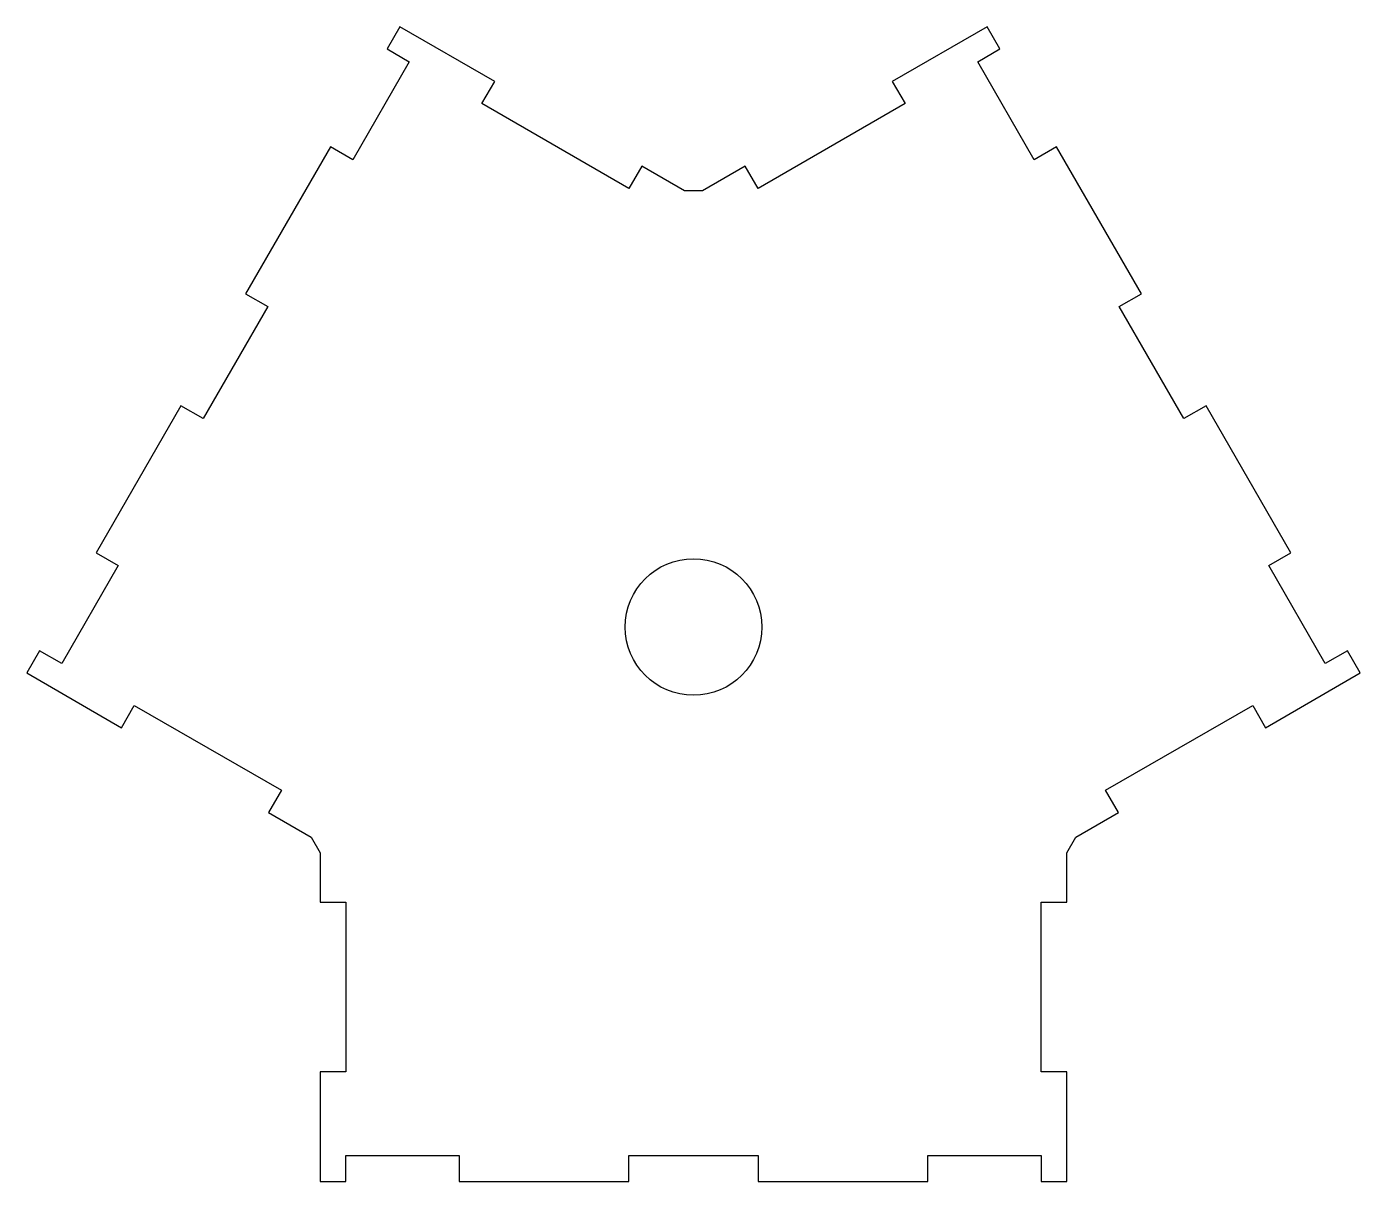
# Model space of a CAD drawing. Extents: x -8.2 to 8.2, y 0 to 14.3.
import ezdxf

# ---------------------------------------------------------------- set-up
doc = ezdxf.new("R2010")
doc.units = 0
doc.layers.get('0').update_dxf_attribs({"linetype": 'CONTINUOUS'})

msp = doc.modelspace()

# ---------------------------------------------------------------- linework, layer by layer
at = {"color": 7, "linetype": 'CONTINUOUS'}
for p, q in [((-3.632, 14.289), (-3.791, 14.014)), ((-2.459, 13.612), (-3.632, 14.289)), ((3.632, 14.289), (2.459, 13.612)), ((3.791, 14.014), (3.632, 14.289)), ((-3.791, 14.014), (-3.516, 13.856)), ((3.516, 13.856), (3.791, 14.014)), ((-3.516, 13.856), (-4.216, 12.643)), ((4.216, 12.643), (3.516, 13.856)), ((-2.618, 13.337), (-2.459, 13.612)), ((2.459, 13.612), (2.618, 13.337)), ((-0.799, 12.287), (-2.618, 13.337)), ((2.618, 13.337), (0.799, 12.287)), ((-4.491, 12.802), (-5.541, 10.983)), ((-4.216, 12.643), (-4.491, 12.802)), ((4.491, 12.802), (4.216, 12.643)), ((5.541, 10.983), (4.491, 12.802)), ((-0.64, 12.562), (-0.799, 12.287)), ((-0.112, 12.257), (-0.64, 12.562)), ((0.64, 12.562), (0.112, 12.257)), ((0.799, 12.287), (0.64, 12.562)), ((0.112, 12.257), (-0.112, 12.257)), ((-5.541, 10.983), (-5.266, 10.825)), ((5.266, 10.825), (5.541, 10.983)), ((-5.266, 10.825), (-6.066, 9.439)), ((6.066, 9.439), (5.266, 10.825)), ((-6.341, 9.598), (-7.391, 7.779)), ((-6.066, 9.439), (-6.341, 9.598)), ((6.341, 9.598), (6.066, 9.439)), ((7.391, 7.779), (6.341, 9.598)), ((-7.391, 7.779), (-7.116, 7.62)), ((7.116, 7.62), (7.391, 7.779)), ((-7.116, 7.62), (-7.816, 6.408)), ((7.816, 6.408), (7.116, 7.62)), ((-8.091, 6.567), (-8.25, 6.292)), ((-7.816, 6.408), (-8.091, 6.567)), ((8.091, 6.567), (7.816, 6.408)), ((8.25, 6.292), (8.091, 6.567)), ((-8.25, 6.292), (-7.077, 5.614)), ((7.077, 5.614), (8.25, 6.292)), ((-7.077, 5.614), (-6.918, 5.889)), ((-6.918, 5.889), (-5.099, 4.839)), ((5.099, 4.839), (6.918, 5.889)), ((6.918, 5.889), (7.077, 5.614)), ((-5.099, 4.839), (-5.258, 4.564)), ((5.258, 4.564), (5.099, 4.839)), ((-5.258, 4.564), (-4.73, 4.259)), ((4.73, 4.259), (5.258, 4.564)), ((-4.73, 4.259), (-4.617, 4.065)), ((4.617, 4.065), (4.73, 4.259)), ((-4.617, 4.065), (-4.617, 3.455)), ((4.617, 3.455), (4.617, 4.065)), ((-4.617, 3.455), (-4.3, 3.455)), ((-4.3, 3.455), (-4.3, 1.355)), ((4.3, 3.455), (4.617, 3.455)), ((4.3, 1.355), (4.3, 3.455)), ((-4.3, 1.355), (-4.617, 1.355)), ((-4.617, 1.355), (-4.617, 0)), ((4.617, 1.355), (4.3, 1.355)), ((4.617, 0), (4.617, 1.355)), ((-4.3, 0.318), (-2.9, 0.318)), ((-4.3, 0), (-4.3, 0.318)), ((-2.9, 0.318), (-2.9, 0)), ((-0.8, 0.318), (0.8, 0.318)), ((-0.8, 0), (-0.8, 0.318)), ((0.8, 0.318), (0.8, 0)), ((2.9, 0.318), (4.3, 0.318)), ((2.9, 0), (2.9, 0.318)), ((4.3, 0.318), (4.3, 0)), ((-4.617, 0), (-4.3, 0)), ((-2.9, 0), (-0.8, 0)), ((0.8, 0), (2.9, 0)), ((4.3, 0), (4.617, 0))]:
    msp.add_line(p, q, dxfattribs=at)
msp.add_circle((0, 6.86), 0.845, dxfattribs=at)

doc.saveas('drawing.dxf')
